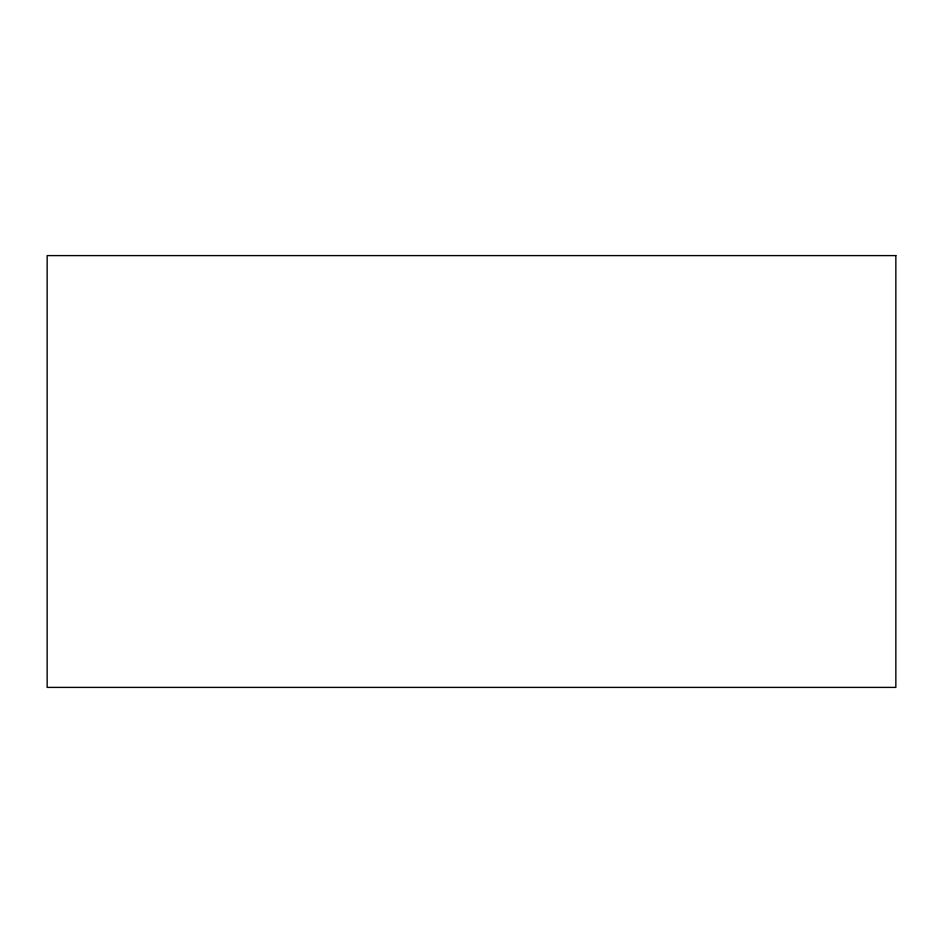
<?xml version="1.0" encoding="UTF-8"?>
<svg xmlns="http://www.w3.org/2000/svg" width="943" height="943" viewBox="0 0 943 943"><rect width="100%" height="100%" fill="white"/><g stroke="black" fill="none" stroke-linecap="round" stroke-linejoin="round"><path stroke-width="1.41" d="M895.85 255.6L47.15 255.6L47.15 687.4L895.85 687.4L895.85 255.6"/></g></svg>
